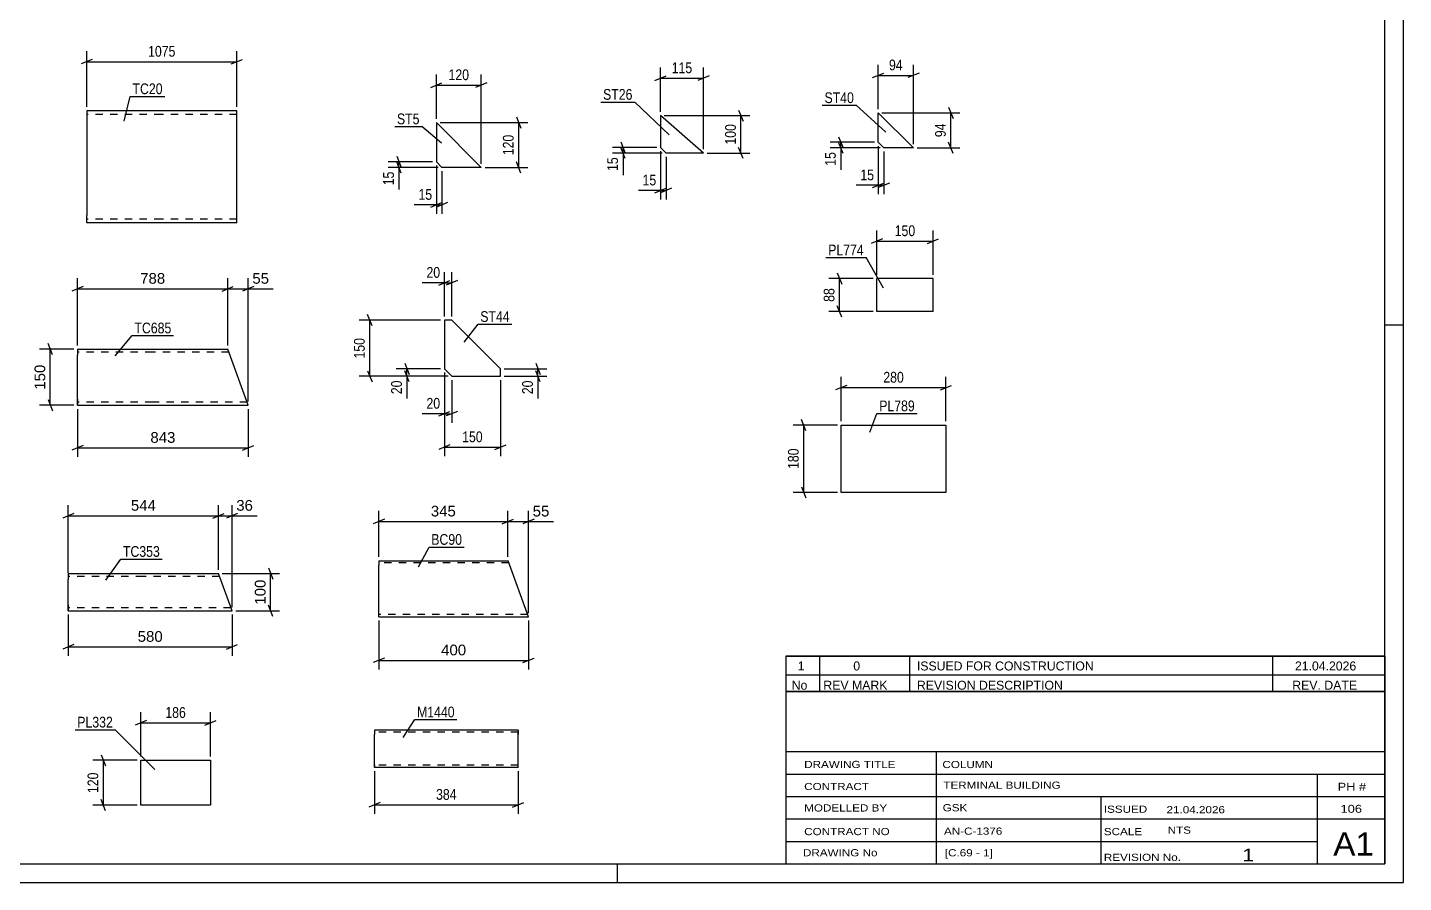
# Model space of a CAD drawing. Header units: millimetres. Extents: x 0 to 594, y 0 to 420.
# Drawn here: x 226.4 to 594, y 0 to 228.6 of the extents above; entities that cross this region are included whole.
import ezdxf

# ---------------------------------------------------------------- set-up
doc = ezdxf.new("R2010")
doc.units = ezdxf.units.MM
doc.linetypes.add('DXK_LINE_DOT2', pattern=[3.9198, 1.9599, -1.9599])
doc.styles.add('Arial', font='ARIAL.TTF', dxfattribs={"height": 0.2})
doc.styles.add('Arial Narrow', font='ARIALN.TTF', dxfattribs={"height": 0.2})

# ---------------------------------------------------------------- blocks, each defined once
blk = doc.blocks.new('Unknown-284934298-1134')
at = {"color": 5, "linetype": 'Continuous'}
for p, q in [((594, 0), (594, 420)), ((589, 5), (589, 415)), ((594, 149), (589, 149)), ((5, 5), (589, 5)), ((384, 0), (384, 5)), ((0, 0), (594, 0))]:
    blk.add_line(p, q, dxfattribs=at)
blk = doc.blocks.new('Part-284934298-8948 - 8947')
at = {"color": 2, "linetype": 'Continuous'}
for p, q in [((239.75, 142.59), (239.75, 140.99)), ((239.75, 142.59), (259.75, 142.59)), ((239.75, 129.19), (239.75, 140.99)), ((259.85, 142.59), (279.85, 142.59)), ((285.31, 127.59), (279.85, 142.59)), ((239.75, 127.59), (239.75, 129.19)), ((239.75, 127.59), (259.75, 127.59)), ((259.85, 127.59), (285.31, 127.59))]:
    blk.add_line(p, q, dxfattribs=at)
at = {"color": 7, "linetype": 'DXK_LINE_DOT2'}
for p, q in [((239.75, 142.59), (239.75, 142.12)), ((259.75, 141.79), (239.75, 141.79)), ((280.15, 141.79), (259.85, 141.79)), ((239.75, 129.19), (239.75, 127.71)), ((259.75, 128.39), (239.75, 128.39)), ((285.02, 128.39), (259.85, 128.39))]:
    blk.add_line(p, q, dxfattribs=at)
blk = doc.blocks.new('Part-284934298-6027 - 6026')
at = {"color": 2, "linetype": 'Continuous'}
for p, q in [((339.74, 150.33), (337.74, 150.33)), ((337.74, 150.33), (337.74, 137.33)), ((352.74, 137.33), (339.74, 150.33)), ((337.74, 137.33), (339.74, 135.33)), ((352.74, 135.33), (352.74, 137.33)), ((339.74, 135.33), (352.74, 135.33))]:
    blk.add_line(p, q, dxfattribs=at)
blk = doc.blocks.new('Part-284934298-8956 - 8955')
at = {"color": 2, "linetype": 'Continuous'}
for p, q in [((237.27, 82.62), (237.27, 81.02)), ((237.27, 82.62), (257.27, 82.62)), ((237.27, 74.22), (237.27, 81.02)), ((257.37, 82.62), (277.37, 82.62)), ((281.01, 72.62), (277.37, 82.62)), ((237.27, 72.62), (237.27, 74.22)), ((237.27, 72.62), (257.27, 72.62)), ((257.37, 72.62), (281.01, 72.62))]:
    blk.add_line(p, q, dxfattribs=at)
at = {"color": 7, "linetype": 'DXK_LINE_DOT2'}
for p, q in [((237.27, 82.62), (237.27, 82.15)), ((257.27, 81.82), (237.27, 81.82)), ((277.66, 81.82), (257.37, 81.82)), ((237.27, 74.22), (237.27, 72.75)), ((257.27, 73.42), (237.27, 73.42)), ((280.72, 73.42), (257.37, 73.42))]:
    blk.add_line(p, q, dxfattribs=at)
blk = doc.blocks.new('Part-284934298-8973 - 8972')
at = {"color": 2, "linetype": 'Continuous'}
for p, q in [((320.22, 86.03), (320.22, 84.83)), ((320.22, 86.03), (354.76, 86.03)), ((320.22, 72.23), (320.22, 84.83)), ((360.22, 71.03), (354.76, 86.03)), ((320.22, 71.12), (320.22, 72.23)), ((320.22, 71.03), (320.22, 71.12)), ((320.22, 71.03), (360.22, 71.03))]:
    blk.add_line(p, q, dxfattribs=at)
at = {"color": 7, "linetype": 'DXK_LINE_DOT2'}
for p, q in [((320.22, 86.03), (320.22, 85.94)), ((320.22, 85.94), (320.22, 85.68)), ((354.97, 85.43), (320.22, 85.43)), ((320.22, 71.38), (320.22, 72.23)), ((360, 71.63), (320.22, 71.63))]:
    blk.add_line(p, q, dxfattribs=at)
blk = doc.blocks.new('Part-284934298-6119 - 6118')
at = {"color": 2, "linetype": 'Continuous'}
for p, q in [((262.18, 206.35), (242.18, 206.35)), ((242.18, 206.35), (242.18, 178.35)), ((282.28, 206.35), (262.28, 206.35)), ((282.28, 176.35), (282.28, 206.35)), ((242.18, 176.94), (242.18, 178.35)), ((242.18, 176.35), (242.18, 176.94)), ((262.18, 176.35), (242.18, 176.35)), ((282.28, 176.35), (262.28, 176.35))]:
    blk.add_line(p, q, dxfattribs=at)
at = {"color": 7, "linetype": 'DXK_LINE_DOT2'}
for p, q in [((262.18, 205.35), (242.18, 205.35)), ((282.28, 205.35), (262.28, 205.35)), ((242.18, 176.94), (242.18, 178.35)), ((242.18, 177.35), (242.18, 177.43)), ((262.18, 177.35), (242.18, 177.35)), ((282.28, 177.35), (262.28, 177.35)), ((282.28, 177.35), (282.28, 177.43))]:
    blk.add_line(p, q, dxfattribs=at)
blk = doc.blocks.new('Part-284934298-6151 - 6150')
at = {"color": 2, "linetype": 'Continuous'}
for p, q in [((335.6, 203.18), (335.6, 192.68)), ((347.6, 191.18), (335.6, 203.18)), ((337.1, 191.18), (335.6, 192.68)), ((347.6, 191.18), (337.1, 191.18))]:
    blk.add_line(p, q, dxfattribs=at)
blk = doc.blocks.new('Part-284934298-6173 - 6172')
at = {"color": 2, "linetype": 'Continuous'}
for p, q in [((256.63, 20.67), (256.63, 32.67)), ((256.63, 32.67), (275.23, 32.67)), ((275.23, 32.67), (275.23, 20.67)), ((275.23, 20.67), (256.63, 20.67))]:
    blk.add_line(p, q, dxfattribs=at)
blk = doc.blocks.new('Part-284934298-6181 - 6180')
at = {"color": 2, "linetype": 'Continuous'}
for p, q in [((319.06, 40.76), (319.06, 39.56)), ((357.47, 40.76), (319.06, 40.76)), ((357.47, 40.76), (357.47, 40.67)), ((357.47, 40.67), (357.47, 39.56)), ((319.06, 31.5), (319.06, 39.56)), ((357.47, 30.76), (357.47, 39.56)), ((319.06, 30.85), (319.06, 31.5)), ((319.06, 30.76), (319.06, 30.85)), ((357.47, 30.76), (319.06, 30.76))]:
    blk.add_line(p, q, dxfattribs=at)
at = {"color": 7, "linetype": 'DXK_LINE_DOT2'}
for p, q in [((357.47, 40.16), (319.06, 40.16)), ((357.47, 39.56), (357.47, 40.41)), ((319.06, 31.5), (319.06, 31.11)), ((319.06, 31.36), (319.06, 31.4)), ((357.47, 31.36), (319.06, 31.36)), ((319.06, 30.76), (319.06, 30.76)), ((357.47, 31.36), (357.47, 31.4))]:
    blk.add_line(p, q, dxfattribs=at)
blk = doc.blocks.new('Part-284934298-6202 - 6201')
at = {"color": 2, "linetype": 'Continuous'}
for p, q in [((453.66, 205.8), (463.06, 196.4)), ((453.66, 197.9), (453.66, 205.8)), ((455.16, 196.4), (453.66, 197.9)), ((463.06, 196.4), (455.16, 196.4))]:
    blk.add_line(p, q, dxfattribs=at)
blk = doc.blocks.new('Part-284934298-6209 - 6208')
at = {"color": 2, "linetype": 'Continuous'}
for p, q in [((468.31, 161.47), (453.3, 161.47)), ((453.3, 152.67), (453.3, 161.47)), ((468.31, 152.67), (468.31, 161.47)), ((468.31, 152.67), (453.3, 152.67))]:
    blk.add_line(p, q, dxfattribs=at)
blk = doc.blocks.new('Part-284934298-6216 - 6215')
at = {"color": 2, "linetype": 'Continuous'}
for p, q in [((443.76, 104.3), (443.76, 122.3)), ((443.76, 122.3), (471.76, 122.3)), ((471.76, 122.3), (471.76, 104.3)), ((471.76, 104.3), (443.76, 104.3))]:
    blk.add_line(p, q, dxfattribs=at)
blk = doc.blocks.new('Part-284934298-6232 - 6231')
at = {"color": 2, "linetype": 'Continuous'}
for p, q in [((406.97, 195.03), (395.47, 205.03)), ((395.47, 205.03), (395.47, 196.53)), ((396.97, 195.03), (395.47, 196.53)), ((406.97, 195.03), (396.97, 195.03))]:
    blk.add_line(p, q, dxfattribs=at)
blk = doc.blocks.new('StraightDimension-284934298-9003 - 8947')
at = {"color": 7, "linetype": 'Continuous'}
for p, q in [((241.25, 159.33), (238.25, 158.13)), ((239.75, 143.59), (239.75, 161.58)), ((239.75, 158.73), (279.85, 158.73)), ((278.35, 158.13), (281.35, 159.33)), ((279.85, 143.59), (279.85, 161.58))]:
    blk.add_line(p, q, dxfattribs=at)
at = {"color": 0}
blk.add_wipeout([(263.74, 159.48), (263.74, 163.68), (255.87, 163.68), (255.87, 159.48)], dxfattribs=at)
at = {"color": 3, "style": 'Arial'}
blk.add_text('788', height=2.865, dxfattribs=at).set_placement((256.47, 160.08))
blk = doc.blocks.new('StraightDimension-284934298-9002 - 8947')
at = {"color": 7, "linetype": 'Continuous'}
for p, q in [((278.35, 158.13), (281.35, 159.33)), ((279.85, 143.59), (279.85, 161.58)), ((279.85, 158.73), (285.31, 158.73)), ((286.81, 159.33), (283.81, 158.13)), ((285.31, 128.59), (285.31, 161.58))]:
    blk.add_line(p, q, dxfattribs=at)
at = {"color": 0}
blk.add_wipeout([(291.49, 159.48), (291.49, 163.68), (285.84, 163.68), (285.84, 159.48)], dxfattribs=at)
at = {"color": 7, "linetype": 'Continuous'}
blk.add_line((285.31, 158.73), (292.01, 158.73), dxfattribs=at)
blk.add_line((285.31, 158.73), (292.01, 158.73), dxfattribs=at)
at = {"color": 3, "style": 'Arial'}
blk.add_text('55', height=2.865, dxfattribs=at).set_placement((286.44, 160.08))
blk = doc.blocks.new('StraightDimension-284934298-9037 - 8947')
at = {"color": 7, "linetype": 'Continuous'}
for p, q in [((239.75, 126.59), (239.75, 113.8)), ((285.31, 126.59), (285.31, 113.8)), ((241.25, 116.8), (238.25, 115.6)), ((239.75, 116.2), (285.31, 116.2)), ((283.81, 115.6), (286.81, 116.8))]:
    blk.add_line(p, q, dxfattribs=at)
at = {"color": 0}
blk.add_wipeout([(266.47, 116.95), (266.47, 121.15), (258.6, 121.15), (258.6, 116.95)], dxfattribs=at)
at = {"color": 3, "style": 'Arial'}
blk.add_text('843', height=2.865, dxfattribs=at).set_placement((259.2, 117.55))
blk = doc.blocks.new('StraightDimension-284934298-9048 - 8947')
at = {"color": 7, "linetype": 'Continuous'}
for p, q in [((233.05, 141.09), (231.85, 144.09)), ((238.75, 142.59), (229.6, 142.59)), ((232.45, 127.59), (232.45, 142.59)), ((231.85, 129.09), (233.05, 126.09)), ((238.75, 127.59), (229.6, 127.59))]:
    blk.add_line(p, q, dxfattribs=at)
at = {"color": 0}
blk.add_wipeout([(231.7, 139.02), (227.5, 139.02), (227.5, 131.15), (231.7, 131.15)], dxfattribs=at)
at = {"color": 3, "style": 'Arial'}
blk.add_text('150', height=2.865, rotation=90.0002, dxfattribs=at).set_placement((231.1, 131.75))
blk = doc.blocks.new('StraightDimension-284934298-6448 - 6026')
at = {"color": 7, "linetype": 'Continuous'}
for p, q in [((337.74, 136.33), (337.74, 113.97)), ((352.74, 134.33), (352.74, 113.97)), ((339.24, 116.97), (336.24, 115.77)), ((337.74, 116.37), (352.74, 116.37)), ((351.24, 115.77), (354.24, 116.97))]:
    blk.add_line(p, q, dxfattribs=at)
at = {"color": 0}
blk.add_wipeout([(348.58, 117.12), (348.58, 121.32), (341.9, 121.32), (341.9, 117.12)], dxfattribs=at)
at = {"color": 3, "style": 'Arial Narrow'}
blk.add_text('150', height=2.863, dxfattribs=at).set_placement((342.5, 117.72))
blk = doc.blocks.new('StraightDimension-284934298-6440 - 6026')
at = {"color": 7, "linetype": 'Continuous'}
for p, q in [((353.74, 137.33), (365.14, 137.33)), ((362.14, 138.83), (363.34, 135.83)), ((363.34, 133.83), (362.14, 136.83)), ((362.74, 135.33), (362.74, 137.33)), ((353.74, 135.33), (365.14, 135.33))]:
    blk.add_line(p, q, dxfattribs=at)
at = {"color": 0}
blk.add_wipeout([(361.99, 134.8), (357.79, 134.8), (357.79, 129.95), (361.99, 129.95)], dxfattribs=at)
at = {"color": 7, "linetype": 'Continuous'}
blk.add_line((362.74, 135.33), (362.74, 129.42), dxfattribs=at)
blk.add_line((362.74, 135.33), (362.74, 129.42), dxfattribs=at)
at = {"color": 3, "style": 'Arial Narrow'}
blk.add_text('20', height=2.863, rotation=90.0002, dxfattribs=at).set_placement((361.39, 130.55))
blk = doc.blocks.new('StraightDimension-284934298-6432 - 6026')
at = {"color": 7, "linetype": 'Continuous'}
for p, q in [((337.74, 136.33), (337.74, 122.93)), ((339.74, 134.33), (339.74, 122.93)), ((336.24, 124.73), (339.24, 125.93)), ((337.74, 125.33), (339.74, 125.33)), ((341.24, 125.93), (338.24, 124.73))]:
    blk.add_line(p, q, dxfattribs=at)
at = {"color": 0}
blk.add_wipeout([(337.21, 126.08), (337.21, 130.28), (332.36, 130.28), (332.36, 126.08)], dxfattribs=at)
at = {"color": 7, "linetype": 'Continuous'}
blk.add_line((337.74, 125.33), (331.83, 125.33), dxfattribs=at)
blk.add_line((337.74, 125.33), (331.83, 125.33), dxfattribs=at)
at = {"color": 3, "style": 'Arial Narrow'}
blk.add_text('20', height=2.863, dxfattribs=at).set_placement((332.96, 126.68))
blk = doc.blocks.new('StraightDimension-284934298-6452 - 6026')
at = {"color": 7, "linetype": 'Continuous'}
for p, q in [((318.41, 148.83), (317.21, 151.83)), ((336.74, 150.33), (314.96, 150.33)), ((317.81, 135.33), (317.81, 150.33)), ((317.21, 136.83), (318.41, 133.83)), ((338.74, 135.33), (314.96, 135.33))]:
    blk.add_line(p, q, dxfattribs=at)
at = {"color": 0}
blk.add_wipeout([(317.06, 146.17), (312.86, 146.17), (312.86, 139.49), (317.06, 139.49)], dxfattribs=at)
at = {"color": 3, "style": 'Arial Narrow'}
blk.add_text('150', height=2.863, rotation=90.0002, dxfattribs=at).set_placement((316.46, 140.09))
blk = doc.blocks.new('StraightDimension-284934298-6444 - 6026')
at = {"color": 7, "linetype": 'Continuous'}
for p, q in [((336.74, 137.33), (324.89, 137.33)), ((327.14, 138.83), (328.34, 135.83)), ((328.34, 133.83), (327.14, 136.83)), ((327.74, 135.33), (327.74, 137.33)), ((338.74, 135.33), (324.89, 135.33))]:
    blk.add_line(p, q, dxfattribs=at)
at = {"color": 0}
blk.add_wipeout([(326.99, 134.8), (322.79, 134.8), (322.79, 129.95), (326.99, 129.95)], dxfattribs=at)
at = {"color": 7, "linetype": 'Continuous'}
blk.add_line((327.74, 135.33), (327.74, 129.42), dxfattribs=at)
blk.add_line((327.74, 135.33), (327.74, 129.42), dxfattribs=at)
at = {"color": 3, "style": 'Arial Narrow'}
blk.add_text('20', height=2.863, rotation=90.0002, dxfattribs=at).set_placement((326.39, 130.55))
blk = doc.blocks.new('StraightDimension-284934298-6436 - 6026')
at = {"color": 7, "linetype": 'Continuous'}
for p, q in [((337.74, 151.33), (337.74, 163.18)), ((339.74, 151.33), (339.74, 163.18)), ((336.24, 159.73), (339.24, 160.93)), ((337.74, 160.33), (339.74, 160.33)), ((341.24, 160.93), (338.24, 159.73))]:
    blk.add_line(p, q, dxfattribs=at)
at = {"color": 0}
blk.add_wipeout([(337.21, 161.08), (337.21, 165.28), (332.36, 165.28), (332.36, 161.08)], dxfattribs=at)
at = {"color": 7, "linetype": 'Continuous'}
blk.add_line((337.74, 160.33), (331.83, 160.33), dxfattribs=at)
blk.add_line((337.74, 160.33), (331.83, 160.33), dxfattribs=at)
at = {"color": 3, "style": 'Arial Narrow'}
blk.add_text('20', height=2.863, dxfattribs=at).set_placement((332.96, 161.68))
blk = doc.blocks.new('StraightDimension-284934298-9059 - 8955')
at = {"color": 7, "linetype": 'Continuous'}
for p, q in [((277.37, 83.62), (277.37, 100.89)), ((281.01, 73.62), (281.01, 100.89)), ((275.87, 97.44), (278.87, 98.64)), ((277.37, 98.04), (281.01, 98.04)), ((282.51, 98.64), (279.51, 97.44))]:
    blk.add_line(p, q, dxfattribs=at)
at = {"color": 0}
blk.add_wipeout([(287.18, 98.79), (287.18, 102.99), (281.54, 102.99), (281.54, 98.79)], dxfattribs=at)
at = {"color": 7, "linetype": 'Continuous'}
blk.add_line((281.01, 98.04), (287.71, 98.04), dxfattribs=at)
blk.add_line((281.01, 98.04), (287.71, 98.04), dxfattribs=at)
at = {"color": 3, "style": 'Arial'}
blk.add_text('36', height=2.865, dxfattribs=at).set_placement((282.14, 99.39))
blk = doc.blocks.new('StraightDimension-284934298-9094 - 8955')
at = {"color": 7, "linetype": 'Continuous'}
for p, q in [((237.27, 71.62), (237.27, 60.6)), ((281.01, 71.62), (281.01, 60.6)), ((238.77, 63.6), (235.77, 62.4)), ((237.27, 63), (281.01, 63)), ((279.51, 62.4), (282.51, 63.6))]:
    blk.add_line(p, q, dxfattribs=at)
at = {"color": 0}
blk.add_wipeout([(263.08, 63.75), (263.08, 67.95), (255.21, 67.95), (255.21, 63.75)], dxfattribs=at)
at = {"color": 3, "style": 'Arial'}
blk.add_text('580', height=2.865, dxfattribs=at).set_placement((255.81, 64.35))
blk = doc.blocks.new('StraightDimension-284934298-9060 - 8955')
at = {"color": 7, "linetype": 'Continuous'}
for p, q in [((237.27, 82.82), (237.27, 100.89)), ((277.37, 83.62), (277.37, 100.89)), ((238.77, 98.64), (235.77, 97.44)), ((237.27, 98.04), (277.37, 98.04)), ((275.87, 97.44), (278.87, 98.64))]:
    blk.add_line(p, q, dxfattribs=at)
at = {"color": 0}
blk.add_wipeout([(261.26, 98.79), (261.26, 102.99), (253.39, 102.99), (253.39, 98.79)], dxfattribs=at)
at = {"color": 3, "style": 'Arial'}
blk.add_text('544', height=2.865, dxfattribs=at).set_placement((253.99, 99.39))
blk = doc.blocks.new('StraightDimension-284934298-9105 - 8955')
at = {"color": 7, "linetype": 'Continuous'}
for p, q in [((278.37, 82.62), (293.72, 82.62)), ((290.72, 84.12), (291.92, 81.12)), ((291.32, 72.62), (291.32, 82.62)), ((291.92, 71.12), (290.72, 74.12)), ((282.01, 72.62), (293.72, 72.62))]:
    blk.add_line(p, q, dxfattribs=at)
at = {"color": 0}
blk.add_wipeout([(290.57, 81.56), (286.37, 81.56), (286.37, 73.69), (290.57, 73.69)], dxfattribs=at)
at = {"color": 3, "style": 'Arial'}
blk.add_text('100', height=2.865, rotation=90.0002, dxfattribs=at).set_placement((289.97, 74.29))
blk = doc.blocks.new('StraightDimension-284934298-9295 - 8972')
at = {"color": 7, "linetype": 'Continuous'}
for p, q in [((320.22, 87.03), (320.22, 99.36)), ((354.72, 87.03), (354.72, 99.36)), ((321.72, 97.11), (318.72, 95.91)), ((320.22, 96.51), (354.72, 96.51)), ((353.22, 95.91), (356.22, 97.11))]:
    blk.add_line(p, q, dxfattribs=at)
at = {"color": 0}
blk.add_wipeout([(341.4, 97.26), (341.4, 101.46), (333.53, 101.46), (333.53, 97.26)], dxfattribs=at)
at = {"color": 3, "style": 'Arial'}
blk.add_text('345', height=2.865, dxfattribs=at).set_placement((334.13, 97.86))
blk = doc.blocks.new('StraightDimension-284934298-9294 - 8972')
at = {"color": 7, "linetype": 'Continuous'}
for p, q in [((354.72, 87.03), (354.72, 99.36)), ((360.22, 72.03), (360.22, 99.36)), ((353.22, 95.91), (356.22, 97.11)), ((354.72, 96.51), (360.22, 96.51)), ((361.72, 97.11), (358.72, 95.91))]:
    blk.add_line(p, q, dxfattribs=at)
at = {"color": 0}
blk.add_wipeout([(366.39, 97.26), (366.39, 101.46), (360.74, 101.46), (360.74, 97.26)], dxfattribs=at)
at = {"color": 7, "linetype": 'Continuous'}
blk.add_line((360.22, 96.51), (366.91, 96.51), dxfattribs=at)
blk.add_line((360.22, 96.51), (366.91, 96.51), dxfattribs=at)
at = {"color": 3, "style": 'Arial'}
blk.add_text('55', height=2.865, dxfattribs=at).set_placement((361.34, 97.86))
blk = doc.blocks.new('StraightDimension-284934298-9321 - 8972')
at = {"color": 7, "linetype": 'Continuous'}
for p, q in [((320.22, 70.03), (320.22, 56.98)), ((360.22, 70.03), (360.22, 56.98)), ((321.72, 59.98), (318.72, 58.78)), ((320.22, 59.38), (360.22, 59.38)), ((358.72, 58.78), (361.72, 59.98))]:
    blk.add_line(p, q, dxfattribs=at)
at = {"color": 0}
blk.add_wipeout([(344.15, 60.13), (344.15, 64.33), (336.28, 64.33), (336.28, 60.13)], dxfattribs=at)
at = {"color": 3, "style": 'Arial'}
blk.add_text('400', height=2.865, dxfattribs=at).set_placement((336.88, 60.73))
blk = doc.blocks.new('StraightDimension-284934298-6634 - 6118')
at = {"color": 7, "linetype": 'Continuous'}
for p, q in [((242.18, 207.35), (242.18, 222.29)), ((282.28, 207.35), (282.28, 222.29)), ((243.68, 220.04), (240.68, 218.84)), ((242.18, 219.44), (282.28, 219.44)), ((280.78, 218.84), (283.78, 220.04))]:
    blk.add_line(p, q, dxfattribs=at)
at = {"color": 0}
blk.add_wipeout([(266.49, 220.19), (266.49, 224.39), (257.98, 224.39), (257.98, 220.19)], dxfattribs=at)
at = {"color": 3, "style": 'Arial Narrow'}
blk.add_text('1075', height=2.863, dxfattribs=at).set_placement((258.58, 220.79))
blk = doc.blocks.new('StraightDimension-284934298-6726 - 6150')
at = {"color": 7, "linetype": 'Continuous'}
for p, q in [((334.6, 192.68), (322.75, 192.68)), ((336.1, 191.18), (322.75, 191.18)), ((325, 194.18), (326.2, 191.18)), ((326.2, 189.68), (325, 192.68)), ((325.6, 191.18), (325.6, 192.68))]:
    blk.add_line(p, q, dxfattribs=at)
at = {"color": 0}
blk.add_wipeout([(324.85, 190.65), (320.65, 190.65), (320.65, 185.8), (324.85, 185.8)], dxfattribs=at)
at = {"color": 7, "linetype": 'Continuous'}
blk.add_line((325.6, 191.18), (325.6, 185.27), dxfattribs=at)
blk.add_line((325.6, 191.18), (325.6, 185.27), dxfattribs=at)
at = {"color": 3, "style": 'Arial Narrow'}
blk.add_text('15', height=2.863, rotation=90.0002, dxfattribs=at).set_placement((324.25, 186.4))
blk = doc.blocks.new('StraightDimension-284934298-6718 - 6150')
at = {"color": 7, "linetype": 'Continuous'}
for p, q in [((335.6, 191.68), (335.6, 178.78)), ((337.1, 190.18), (337.1, 178.78)), ((334.1, 180.58), (337.1, 181.78)), ((338.6, 181.78), (335.6, 180.58)), ((335.6, 181.18), (337.1, 181.18))]:
    blk.add_line(p, q, dxfattribs=at)
at = {"color": 0}
blk.add_wipeout([(335.07, 181.93), (335.07, 186.13), (330.22, 186.13), (330.22, 181.93)], dxfattribs=at)
at = {"color": 7, "linetype": 'Continuous'}
blk.add_line((335.6, 181.18), (329.69, 181.18), dxfattribs=at)
blk.add_line((335.6, 181.18), (329.69, 181.18), dxfattribs=at)
at = {"color": 3, "style": 'Arial Narrow'}
blk.add_text('15', height=2.863, dxfattribs=at).set_placement((330.82, 182.53))
blk = doc.blocks.new('StraightDimension-284934298-6730 - 6150')
at = {"color": 7, "linetype": 'Continuous'}
for p, q in [((336.6, 203.18), (360, 203.18)), ((357, 204.68), (358.2, 201.68)), ((357.6, 191.18), (357.6, 203.18)), ((348.6, 191.18), (360, 191.18)), ((358.2, 189.68), (357, 192.68))]:
    blk.add_line(p, q, dxfattribs=at)
at = {"color": 0}
blk.add_wipeout([(356.85, 200.52), (352.65, 200.52), (352.65, 193.84), (356.85, 193.84)], dxfattribs=at)
at = {"color": 3, "style": 'Arial Narrow'}
blk.add_text('120', height=2.863, rotation=90.0002, dxfattribs=at).set_placement((356.25, 194.44))
blk = doc.blocks.new('StraightDimension-284934298-6722 - 6150')
at = {"color": 7, "linetype": 'Continuous'}
for p, q in [((334.1, 212.58), (337.1, 213.78)), ((335.6, 204.18), (335.6, 216.03)), ((349.1, 213.78), (346.1, 212.58)), ((347.6, 192.18), (347.6, 216.03)), ((335.6, 213.18), (347.6, 213.18))]:
    blk.add_line(p, q, dxfattribs=at)
at = {"color": 0}
blk.add_wipeout([(344.94, 213.93), (344.94, 218.13), (338.26, 218.13), (338.26, 213.93)], dxfattribs=at)
at = {"color": 3, "style": 'Arial Narrow'}
blk.add_text('120', height=2.863, dxfattribs=at).set_placement((338.86, 214.53))
blk = doc.blocks.new('StraightDimension-284934298-6734 - 6172')
at = {"color": 7, "linetype": 'Continuous'}
for p, q in [((246.03, 34.17), (247.23, 31.17)), ((255.63, 32.67), (243.78, 32.67)), ((246.63, 20.67), (246.63, 32.67)), ((247.23, 19.17), (246.03, 22.17)), ((255.63, 20.67), (243.78, 20.67))]:
    blk.add_line(p, q, dxfattribs=at)
at = {"color": 0}
blk.add_wipeout([(245.88, 30.01), (241.68, 30.01), (241.68, 23.32), (245.88, 23.32)], dxfattribs=at)
at = {"color": 3, "style": 'Arial Narrow'}
blk.add_text('120', height=2.863, rotation=90.0002, dxfattribs=at).set_placement((245.28, 23.92))
blk = doc.blocks.new('StraightDimension-284934298-6738 - 6172')
at = {"color": 7, "linetype": 'Continuous'}
for p, q in [((256.63, 33.67), (256.63, 45.52)), ((275.23, 33.67), (275.23, 45.52)), ((258.13, 43.27), (255.13, 42.07)), ((256.63, 42.67), (275.23, 42.67)), ((273.73, 42.07), (276.73, 43.27))]:
    blk.add_line(p, q, dxfattribs=at)
at = {"color": 0}
blk.add_wipeout([(269.27, 43.42), (269.27, 47.62), (262.59, 47.62), (262.59, 43.42)], dxfattribs=at)
at = {"color": 3, "style": 'Arial Narrow'}
blk.add_text('186', height=2.863, dxfattribs=at).set_placement((263.19, 44.02))
blk = doc.blocks.new('StraightDimension-284934298-6742 - 6180')
at = {"color": 7, "linetype": 'Continuous'}
for p, q in [((319.06, 29.76), (319.06, 18.36)), ((357.47, 29.76), (357.47, 18.36)), ((320.56, 21.36), (317.56, 20.16)), ((319.06, 20.76), (357.47, 20.76)), ((355.97, 20.16), (358.97, 21.36))]:
    blk.add_line(p, q, dxfattribs=at)
at = {"color": 0}
blk.add_wipeout([(341.61, 21.51), (341.61, 25.71), (334.92, 25.71), (334.92, 21.51)], dxfattribs=at)
at = {"color": 3, "style": 'Arial Narrow'}
blk.add_text('384', height=2.863, dxfattribs=at).set_placement((335.52, 22.11))
blk = doc.blocks.new('StraightDimension-284934298-6766 - 6201')
at = {"color": 7, "linetype": 'Continuous'}
for p, q in [((443.06, 199.4), (444.26, 196.4)), ((452.66, 197.9), (440.81, 197.9)), ((454.16, 196.4), (440.81, 196.4)), ((444.26, 194.9), (443.06, 197.9)), ((443.66, 196.4), (443.66, 197.9))]:
    blk.add_line(p, q, dxfattribs=at)
at = {"color": 0}
blk.add_wipeout([(442.91, 195.88), (438.71, 195.88), (438.71, 191.02), (442.91, 191.02)], dxfattribs=at)
at = {"color": 7, "linetype": 'Continuous'}
blk.add_line((443.66, 196.4), (443.66, 190.5), dxfattribs=at)
blk.add_line((443.66, 196.4), (443.66, 190.5), dxfattribs=at)
at = {"color": 3, "style": 'Arial Narrow'}
blk.add_text('15', height=2.863, rotation=90.0002, dxfattribs=at).set_placement((442.31, 191.62))
blk = doc.blocks.new('StraightDimension-284934298-6758 - 6201')
at = {"color": 7, "linetype": 'Continuous'}
for p, q in [((453.66, 196.9), (453.66, 184)), ((455.16, 195.4), (455.16, 184)), ((452.16, 185.8), (455.16, 187)), ((456.66, 187), (453.66, 185.8)), ((453.66, 186.4), (455.16, 186.4))]:
    blk.add_line(p, q, dxfattribs=at)
at = {"color": 0}
blk.add_wipeout([(453.14, 187.15), (453.14, 191.35), (448.28, 191.35), (448.28, 187.15)], dxfattribs=at)
at = {"color": 7, "linetype": 'Continuous'}
blk.add_line((453.66, 186.4), (447.76, 186.4), dxfattribs=at)
blk.add_line((453.66, 186.4), (447.76, 186.4), dxfattribs=at)
at = {"color": 3, "style": 'Arial Narrow'}
blk.add_text('15', height=2.863, dxfattribs=at).set_placement((448.88, 187.75))
blk = doc.blocks.new('StraightDimension-284934298-6770 - 6201')
at = {"color": 7, "linetype": 'Continuous'}
for p, q in [((472.46, 207.3), (473.66, 204.3)), ((454.66, 205.8), (475.46, 205.8)), ((473.06, 196.4), (473.06, 205.8)), ((464.06, 196.4), (475.46, 196.4)), ((473.66, 194.9), (472.46, 197.9))]:
    blk.add_line(p, q, dxfattribs=at)
at = {"color": 0}
blk.add_wipeout([(472.31, 203.53), (468.11, 203.53), (468.11, 198.67), (472.31, 198.67)], dxfattribs=at)
at = {"color": 3, "style": 'Arial Narrow'}
blk.add_text('94', height=2.863, rotation=90.0002, dxfattribs=at).set_placement((471.71, 199.27))
blk = doc.blocks.new('StraightDimension-284934298-6762 - 6201')
at = {"color": 7, "linetype": 'Continuous'}
for p, q in [((453.66, 206.8), (453.66, 218.65)), ((463.06, 197.4), (463.06, 218.65)), ((452.16, 215.2), (455.16, 216.4)), ((453.66, 215.8), (463.06, 215.8)), ((464.56, 216.4), (461.56, 215.2))]:
    blk.add_line(p, q, dxfattribs=at)
at = {"color": 0}
blk.add_wipeout([(460.79, 216.55), (460.79, 220.75), (455.94, 220.75), (455.94, 216.55)], dxfattribs=at)
at = {"color": 3, "style": 'Arial Narrow'}
blk.add_text('94', height=2.863, dxfattribs=at).set_placement((456.54, 217.15))
blk = doc.blocks.new('StraightDimension-284934298-6774 - 6208')
at = {"color": 7, "linetype": 'Continuous'}
for p, q in [((442.7, 162.97), (443.9, 159.97)), ((452.3, 161.47), (440.45, 161.47)), ((443.3, 152.67), (443.3, 161.47)), ((452.3, 152.67), (440.45, 152.67)), ((443.9, 151.17), (442.7, 154.17))]:
    blk.add_line(p, q, dxfattribs=at)
at = {"color": 0}
blk.add_wipeout([(442.55, 159.5), (438.35, 159.5), (438.35, 154.64), (442.55, 154.64)], dxfattribs=at)
at = {"color": 3, "style": 'Arial Narrow'}
blk.add_text('88', height=2.863, rotation=90.0002, dxfattribs=at).set_placement((441.95, 155.24))
blk = doc.blocks.new('StraightDimension-284934298-6778 - 6208')
at = {"color": 7, "linetype": 'Continuous'}
for p, q in [((453.3, 162.47), (453.3, 174.32)), ((468.31, 162.47), (468.31, 174.32)), ((454.8, 172.07), (451.8, 170.87)), ((453.3, 171.47), (468.31, 171.47)), ((466.81, 170.87), (469.81, 172.07))]:
    blk.add_line(p, q, dxfattribs=at)
at = {"color": 0}
blk.add_wipeout([(464.15, 172.22), (464.15, 176.42), (457.46, 176.42), (457.46, 172.22)], dxfattribs=at)
at = {"color": 3, "style": 'Arial Narrow'}
blk.add_text('150', height=2.863, dxfattribs=at).set_placement((458.06, 172.82))
blk = doc.blocks.new('StraightDimension-284934298-6786 - 6215')
at = {"color": 7, "linetype": 'Continuous'}
for p, q in [((445.26, 132.9), (442.26, 131.7)), ((443.76, 123.3), (443.76, 135.15)), ((470.26, 131.7), (473.26, 132.9)), ((471.76, 123.3), (471.76, 135.15)), ((443.76, 132.3), (471.76, 132.3))]:
    blk.add_line(p, q, dxfattribs=at)
at = {"color": 0}
blk.add_wipeout([(461.11, 133.05), (461.11, 137.25), (454.42, 137.25), (454.42, 133.05)], dxfattribs=at)
at = {"color": 3, "style": 'Arial Narrow'}
blk.add_text('280', height=2.863, dxfattribs=at).set_placement((455.02, 133.65))
blk = doc.blocks.new('StraightDimension-284934298-6782 - 6215')
at = {"color": 7, "linetype": 'Continuous'}
for p, q in [((442.76, 122.3), (430.91, 122.3)), ((434.36, 120.8), (433.16, 123.8)), ((433.76, 104.3), (433.76, 122.3)), ((442.76, 104.3), (430.91, 104.3)), ((433.16, 105.8), (434.36, 102.8))]:
    blk.add_line(p, q, dxfattribs=at)
at = {"color": 0}
blk.add_wipeout([(433.01, 116.64), (428.81, 116.64), (428.81, 109.96), (433.01, 109.96)], dxfattribs=at)
at = {"color": 3, "style": 'Arial Narrow'}
blk.add_text('180', height=2.863, rotation=90.0002, dxfattribs=at).set_placement((432.41, 110.56))
blk = doc.blocks.new('StraightDimension-284934298-6802 - 6231')
at = {"color": 7, "linetype": 'Continuous'}
for p, q in [((394.47, 196.53), (382.62, 196.53)), ((395.97, 195.03), (382.62, 195.03)), ((384.87, 198.03), (386.07, 195.03)), ((386.07, 193.53), (384.87, 196.53)), ((385.47, 195.03), (385.47, 196.53))]:
    blk.add_line(p, q, dxfattribs=at)
at = {"color": 0}
blk.add_wipeout([(384.72, 194.5), (380.52, 194.5), (380.52, 189.64), (384.72, 189.64)], dxfattribs=at)
at = {"color": 7, "linetype": 'Continuous'}
blk.add_line((385.47, 195.03), (385.47, 189.12), dxfattribs=at)
blk.add_line((385.47, 195.03), (385.47, 189.12), dxfattribs=at)
at = {"color": 3, "style": 'Arial Narrow'}
blk.add_text('15', height=2.863, rotation=90.0002, dxfattribs=at).set_placement((384.12, 190.24))
blk = doc.blocks.new('StraightDimension-284934298-6794 - 6231')
at = {"color": 7, "linetype": 'Continuous'}
for p, q in [((395.47, 195.53), (395.47, 182.63)), ((396.97, 194.03), (396.97, 182.63)), ((393.97, 184.43), (396.97, 185.63)), ((398.47, 185.63), (395.47, 184.43)), ((395.47, 185.03), (396.97, 185.03))]:
    blk.add_line(p, q, dxfattribs=at)
at = {"color": 0}
blk.add_wipeout([(394.95, 185.78), (394.95, 189.98), (390.09, 189.98), (390.09, 185.78)], dxfattribs=at)
at = {"color": 7, "linetype": 'Continuous'}
blk.add_line((395.47, 185.03), (389.57, 185.03), dxfattribs=at)
blk.add_line((395.47, 185.03), (389.57, 185.03), dxfattribs=at)
at = {"color": 3, "style": 'Arial Narrow'}
blk.add_text('15', height=2.863, dxfattribs=at).set_placement((390.69, 186.38))
blk = doc.blocks.new('StraightDimension-284934298-6806 - 6231')
at = {"color": 7, "linetype": 'Continuous'}
for p, q in [((416.37, 206.53), (417.57, 203.53)), ((396.47, 205.03), (419.37, 205.03)), ((416.97, 195.03), (416.97, 205.03)), ((407.97, 195.03), (419.37, 195.03)), ((417.57, 193.53), (416.37, 196.53))]:
    blk.add_line(p, q, dxfattribs=at)
at = {"color": 0}
blk.add_wipeout([(416.22, 203.37), (412.02, 203.37), (412.02, 196.68), (416.22, 196.68)], dxfattribs=at)
at = {"color": 3, "style": 'Arial Narrow'}
blk.add_text('100', height=2.863, rotation=90.0002, dxfattribs=at).set_placement((415.62, 197.28))
blk = doc.blocks.new('StraightDimension-284934298-6798 - 6231')
at = {"color": 7, "linetype": 'Continuous'}
for p, q in [((395.47, 206.03), (395.47, 217.88)), ((406.97, 196.03), (406.97, 217.88)), ((393.97, 214.43), (396.97, 215.63)), ((395.47, 215.03), (406.97, 215.03)), ((408.47, 215.63), (405.47, 214.43))]:
    blk.add_line(p, q, dxfattribs=at)
at = {"color": 0}
blk.add_wipeout([(404.56, 215.78), (404.56, 219.98), (397.88, 219.98), (397.88, 215.78)], dxfattribs=at)
at = {"color": 3, "style": 'Arial Narrow'}
blk.add_text('115', height=2.863, dxfattribs=at).set_placement((398.48, 216.38))
blk = doc.blocks.new('Unknown-284934298-12845')
at = {"color": 7, "linetype": 'Continuous'}
for p, q in [((429, 51.05), (429, 5)), ((429, 51.05), (589, 51.05)), ((589, 51), (589, 5)), ((429, 35), (589, 35)), ((469.14, 35), (469.14, 5)), ((429, 29), (589, 29)), ((571, 5.05), (571, 29.05)), ((429, 23), (589, 23)), ((513.14, 23), (513.14, 5)), ((429, 17), (589, 17)), ((429, 11), (571, 11)), ((429, 5), (589, 5))]:
    blk.add_line(p, q, dxfattribs=at)
at = {"color": 7, "style": 'Arial Narrow'}
for s, height, width, p in [('DRAWING TITLE', 1.9089, 1.425378, (433.88, 30.61)), ('COLUMN', 1.909, 1.425378, (470.81, 30.59)), ('CONTRACT', 1.909, 1.425378, (433.88, 24.71)), ('TERMINAL BUILDING', 1.9089, 1.425378, (471.06, 25.07)), ('MODELLED BY', 1.9089, 1.425378, (433.88, 18.98)), ('GSK', 1.909, 1.425378, (470.88, 19.04)), ('ISSUED', 1.909, 1.425378, (513.94, 18.64)), ('21.04.2026', 1.909, 1.425378, (530.69, 18.52)), ('AN-C-1376', 1.909, 1.425378, (471.23, 12.78)), ('CONTRACT NO', 1.9089, 1.425378, (433.88, 12.66)), ('SCALE', 1.909, 1.425378, (513.94, 12.65)), ('A1', 6.204, 1.25, (575.24, 7.2)), ('DRAWING No', 1.909, 1.425378, (433.56, 7)), ('[C.69 - 1]', 1.909, 1.425378, (471.46, 6.99)), ('REVISION No.', 1.9089, 1.425378, (513.94, 5.77)), ('1', 3.34, 1.5, (550.91, 5.68))]:
    blk.add_text(s, height=height, dxfattribs=dict(at, width=width)).set_placement(p)
at = {"color": 7, "linetype": 'Continuous', "style": 'Arial Narrow'}
for s, height, width, p in [('PH #', 2.1, 1.42538, (576.4, 24.55)), ('106', 2.1, 1.42538, (577.19, 18.65)), ('NTS', 1.909, 1.425378, (531, 13.05))]:
    blk.add_text(s, height=height, dxfattribs=dict(at, width=width)).set_placement(p)
blk = doc.blocks.new('Unknown-284934298-12846')
at = {"color": 7, "linetype": 'Continuous'}
for p, q in [((429, 60.55), (589, 60.55)), ((589, 60.55), (429, 60.55)), ((429, 60.55), (429, 55.55)), ((438, 60.55), (438, 55.55)), ((462, 60.55), (462, 55.55)), ((559, 60.55), (559, 55.55)), ((589, 60.55), (589, 55.55)), ((429, 55.55), (589, 55.55)), ((429, 55.55), (429, 51.05)), ((429, 55.55), (589, 55.55)), ((438, 55.55), (438, 51.05)), ((462, 55.55), (462, 51.05)), ((559, 55.55), (559, 51.05)), ((589, 55.55), (589, 51.05)), ((589, 51.05), (429, 51.05))]:
    blk.add_line(p, q, dxfattribs=at)
at = {"color": 7, "linetype": 'Continuous', "style": 'Arial Narrow'}
for s, height, width, p in [('1', 2.39, 1.196471, (432.16, 56.7)), ('0', 2.39, 1.196471, (447, 56.7)), ('ISSUED FOR CONSTRUCTION', 2.3861, 1.196471, (464, 56.7)), ('21.04.2026', 2.386, 1.196471, (565, 56.7)), ('No', 2.386, 1.2, (430.54, 51.55)), ('REV MARK', 2.386, 1.2, (439, 51.55)), ('REVISION DESCRIPTION', 2.3861, 1.2, (464, 51.55)), ('REV. DATE', 2.386, 1.2, (564.28, 51.55))]:
    blk.add_text(s, height=height, dxfattribs=dict(at, width=width)).set_placement(p)
blk = doc.blocks.new('Mark-284934298-8978 - 8947')
at = {"color": 0}
blk.add_wipeout([(264.8, 146.82), (264.8, 149.82), (254.94, 149.82), (254.94, 146.82)], dxfattribs=at)
blk.add_wipeout([(264.8, 146.82), (264.8, 149.82), (254.94, 149.82), (254.94, 146.82)], dxfattribs=at)
at = {"color": 30, "linetype": 'Continuous'}
for p, q in [((249.78, 140.77), (254.34, 146.22)), ((254.34, 146.22), (265.4, 146.22))]:
    blk.add_line(p, q, dxfattribs=at)
at = {"color": 3, "style": 'Arial Narrow'}
blk.add_text('TC685', height=2.863, dxfattribs=at).set_placement((254.94, 146.82))
blk = doc.blocks.new('Mark-284934298-6888 - 6026')
at = {"color": 0}
blk.add_wipeout([(355.19, 149.88), (355.19, 152.88), (347.34, 152.88), (347.34, 149.88)], dxfattribs=at)
blk.add_wipeout([(355.19, 149.88), (355.19, 152.88), (347.34, 152.88), (347.34, 149.88)], dxfattribs=at)
at = {"color": 30, "linetype": 'Continuous'}
for p, q in [((343.05, 144.45), (346.74, 149.28)), ((346.74, 149.28), (355.79, 149.28))]:
    blk.add_line(p, q, dxfattribs=at)
at = {"color": 3, "style": 'Arial Narrow'}
blk.add_text('ST44', height=2.863, dxfattribs=at).set_placement((347.34, 149.88))
blk = doc.blocks.new('Mark-284934298-8981 - 8955')
at = {"color": 0}
blk.add_wipeout([(261.74, 87.07), (261.74, 90.07), (251.87, 90.07), (251.87, 87.07)], dxfattribs=at)
blk.add_wipeout([(261.74, 87.07), (261.74, 90.07), (251.87, 90.07), (251.87, 87.07)], dxfattribs=at)
at = {"color": 30, "linetype": 'Continuous'}
for p, q in [((247.3, 80.87), (251.27, 86.47)), ((251.27, 86.47), (262.34, 86.47))]:
    blk.add_line(p, q, dxfattribs=at)
at = {"color": 3, "style": 'Arial Narrow'}
blk.add_text('TC353', height=2.863, dxfattribs=at).set_placement((251.87, 87.07))
blk = doc.blocks.new('Mark-284934298-9331 - 8972')
at = {"color": 0}
blk.add_wipeout([(342.47, 90.29), (342.47, 93.29), (334.25, 93.29), (334.25, 90.29)], dxfattribs=at)
blk.add_wipeout([(342.47, 90.29), (342.47, 93.29), (334.25, 93.29), (334.25, 90.29)], dxfattribs=at)
at = {"color": 30, "linetype": 'Continuous'}
for p, q in [((330.87, 84.36), (333.65, 89.69)), ((333.65, 89.69), (343.07, 89.69))]:
    blk.add_line(p, q, dxfattribs=at)
at = {"color": 3, "style": 'Arial Narrow'}
blk.add_text('BC90', height=2.863, dxfattribs=at).set_placement((334.25, 90.29))
blk = doc.blocks.new('Mark-284934298-6935 - 6118')
at = {"color": 0}
blk.add_wipeout([(262.45, 210.77), (262.45, 213.77), (254.42, 213.77), (254.42, 210.77)], dxfattribs=at)
blk.add_wipeout([(262.45, 210.77), (262.45, 213.77), (254.42, 213.77), (254.42, 210.77)], dxfattribs=at)
at = {"color": 30, "linetype": 'Continuous'}
for p, q in [((252.21, 203.52), (253.82, 210.17)), ((253.82, 210.17), (263.05, 210.17))]:
    blk.add_line(p, q, dxfattribs=at)
at = {"color": 3, "style": 'Arial Narrow'}
blk.add_text('TC20', height=2.863, dxfattribs=at).set_placement((254.42, 210.77))
blk = doc.blocks.new('Mark-284934298-6955 - 6150')
at = {"color": 0}
blk.add_wipeout([(331.11, 202.73), (331.11, 205.73), (325.08, 205.73), (325.08, 202.73)], dxfattribs=at)
blk.add_wipeout([(331.11, 202.73), (331.11, 205.73), (325.08, 205.73), (325.08, 202.73)], dxfattribs=at)
at = {"color": 30, "linetype": 'Continuous'}
for p in [(324.48, 202.13), (337.02, 197.65)]:
    blk.add_line(p, (331.71, 202.13), dxfattribs=at)
at = {"color": 3, "style": 'Arial Narrow'}
blk.add_text('ST5', height=2.863, dxfattribs=at).set_placement((325.08, 202.73))
blk = doc.blocks.new('Mark-284934298-6958 - 6172')
at = {"color": 0}
blk.add_wipeout([(249.17, 41.44), (249.17, 44.44), (239.67, 44.44), (239.67, 41.44)], dxfattribs=at)
blk.add_wipeout([(249.17, 41.44), (249.17, 44.44), (239.67, 44.44), (239.67, 41.44)], dxfattribs=at)
at = {"color": 30, "linetype": 'Continuous'}
for p in [(239.07, 40.84), (260.38, 30.24)]:
    blk.add_line(p, (249.77, 40.84), dxfattribs=at)
at = {"color": 3, "style": 'Arial Narrow'}
blk.add_text('PL332', height=2.863, dxfattribs=at).set_placement((239.67, 41.44))
blk = doc.blocks.new('Mark-284934298-6961 - 6180')
at = {"color": 0}
blk.add_wipeout([(340.49, 44.15), (340.49, 47.15), (330.44, 47.15), (330.44, 44.15)], dxfattribs=at)
blk.add_wipeout([(340.49, 44.15), (340.49, 47.15), (330.44, 47.15), (330.44, 44.15)], dxfattribs=at)
at = {"color": 30, "linetype": 'Continuous'}
for p, q in [((326.77, 38.73), (329.84, 43.55)), ((329.84, 43.55), (341.09, 43.55))]:
    blk.add_line(p, q, dxfattribs=at)
at = {"color": 3, "style": 'Arial Narrow'}
blk.add_text('M1440', height=2.863, dxfattribs=at).set_placement((330.44, 44.15))
blk = doc.blocks.new('Mark-284934298-6970 - 6201')
at = {"color": 0}
blk.add_wipeout([(447.16, 208.39), (447.16, 211.39), (439.31, 211.39), (439.31, 208.39)], dxfattribs=at)
blk.add_wipeout([(447.16, 208.39), (447.16, 211.39), (439.31, 211.39), (439.31, 208.39)], dxfattribs=at)
at = {"color": 30, "linetype": 'Continuous'}
for p in [(438.71, 207.79), (455.7, 200.64)]:
    blk.add_line(p, (447.76, 207.79), dxfattribs=at)
at = {"color": 3, "style": 'Arial Narrow'}
blk.add_text('ST40', height=2.863, dxfattribs=at).set_placement((439.31, 208.39))
blk = doc.blocks.new('Mark-284934298-6973 - 6208')
at = {"color": 0}
blk.add_wipeout([(449.8, 167.67), (449.8, 170.67), (440.29, 170.67), (440.29, 167.67)], dxfattribs=at)
blk.add_wipeout([(449.8, 167.67), (449.8, 170.67), (440.29, 170.67), (440.29, 167.67)], dxfattribs=at)
at = {"color": 30, "linetype": 'Continuous'}
for p in [(439.69, 167.07), (455.03, 158.91)]:
    blk.add_line(p, (450.4, 167.07), dxfattribs=at)
at = {"color": 3, "style": 'Arial Narrow'}
blk.add_text('PL774', height=2.863, dxfattribs=at).set_placement((440.29, 167.67))
blk = doc.blocks.new('Mark-284934298-6976 - 6215')
at = {"color": 0}
blk.add_wipeout([(463.43, 126), (463.43, 129), (453.93, 129), (453.93, 126)], dxfattribs=at)
blk.add_wipeout([(463.43, 126), (463.43, 129), (453.93, 129), (453.93, 126)], dxfattribs=at)
at = {"color": 30, "linetype": 'Continuous'}
for p, q in [((451.41, 120.42), (453.33, 125.4)), ((453.33, 125.4), (464.03, 125.4))]:
    blk.add_line(p, q, dxfattribs=at)
at = {"color": 3, "style": 'Arial Narrow'}
blk.add_text('PL789', height=2.863, dxfattribs=at).set_placement((453.93, 126))
blk = doc.blocks.new('Mark-284934298-6985 - 6231')
at = {"color": 0}
blk.add_wipeout([(388.01, 209.27), (388.01, 212.27), (380.15, 212.27), (380.15, 209.27)], dxfattribs=at)
blk.add_wipeout([(388.01, 209.27), (388.01, 212.27), (380.15, 212.27), (380.15, 209.27)], dxfattribs=at)
at = {"color": 30, "linetype": 'Continuous'}
for p in [(379.55, 208.67), (397.79, 199.87)]:
    blk.add_line(p, (388.61, 208.67), dxfattribs=at)
at = {"color": 3, "style": 'Arial Narrow'}
blk.add_text('ST26', height=2.863, dxfattribs=at).set_placement((380.15, 209.27))

msp = doc.modelspace()

# ---------------------------------------------------------------- block references
for name in ['Unknown-284934298-1134', 'Part-284934298-6119 - 6118', 'Part-284934298-6151 - 6150', 'Part-284934298-6232 - 6231', 'Part-284934298-6202 - 6201', 'Part-284934298-6209 - 6208', 'Part-284934298-6027 - 6026', 'Part-284934298-8948 - 8947', 'Part-284934298-6216 - 6215', 'Part-284934298-8973 - 8972', 'Part-284934298-8956 - 8955', 'Unknown-284934298-12846', 'Unknown-284934298-12845', 'Part-284934298-6181 - 6180', 'Part-284934298-6173 - 6172']:
    msp.add_blockref(name, (0, 0))

# ---------------------------------------------------------------- next in the draw order: block references
for name in ['StraightDimension-284934298-6634 - 6118', 'StraightDimension-284934298-6766 - 6201', 'StraightDimension-284934298-6802 - 6231', 'StraightDimension-284934298-6726 - 6150', 'StraightDimension-284934298-9003 - 8947', 'StraightDimension-284934298-6774 - 6208', 'StraightDimension-284934298-6448 - 6026', 'StraightDimension-284934298-6786 - 6215', 'StraightDimension-284934298-9037 - 8947', 'StraightDimension-284934298-9059 - 8955', 'StraightDimension-284934298-9295 - 8972', 'StraightDimension-284934298-9094 - 8955', 'StraightDimension-284934298-9321 - 8972', 'Mark-284934298-6961 - 6180', 'StraightDimension-284934298-6734 - 6172', 'StraightDimension-284934298-6742 - 6180']:
    msp.add_blockref(name, (0, 0))

# ---------------------------------------------------------------- next in the draw order: block references
for name in ['Mark-284934298-6935 - 6118', 'StraightDimension-284934298-6794 - 6231', 'StraightDimension-284934298-6758 - 6201', 'StraightDimension-284934298-6718 - 6150', 'StraightDimension-284934298-6778 - 6208', 'StraightDimension-284934298-9002 - 8947', 'Mark-284934298-8978 - 8947', 'StraightDimension-284934298-9048 - 8947', 'StraightDimension-284934298-6432 - 6026', 'StraightDimension-284934298-6440 - 6026', 'Mark-284934298-6976 - 6215', 'StraightDimension-284934298-6782 - 6215', 'StraightDimension-284934298-9060 - 8955', 'StraightDimension-284934298-9294 - 8972', 'Mark-284934298-9331 - 8972', 'StraightDimension-284934298-6738 - 6172']:
    msp.add_blockref(name, (0, 0))

# ---------------------------------------------------------------- next in the draw order: block references
for name in ['StraightDimension-284934298-6806 - 6231', 'StraightDimension-284934298-6770 - 6201', 'StraightDimension-284934298-6730 - 6150', 'Mark-284934298-6973 - 6208', 'StraightDimension-284934298-6452 - 6026', 'Mark-284934298-8981 - 8955', 'StraightDimension-284934298-9105 - 8955', 'Mark-284934298-6958 - 6172']:
    msp.add_blockref(name, (0, 0))

# ---------------------------------------------------------------- next in the draw order: block references
for name in ['StraightDimension-284934298-6762 - 6201', 'StraightDimension-284934298-6722 - 6150', 'StraightDimension-284934298-6798 - 6231', 'StraightDimension-284934298-6436 - 6026', 'StraightDimension-284934298-6444 - 6026']:
    msp.add_blockref(name, (0, 0))

# ---------------------------------------------------------------- next in the draw order: block references
for name in ['Mark-284934298-6985 - 6231', 'Mark-284934298-6970 - 6201', 'Mark-284934298-6955 - 6150', 'Mark-284934298-6888 - 6026']:
    msp.add_blockref(name, (0, 0))

doc.saveas('drawing.dxf')
